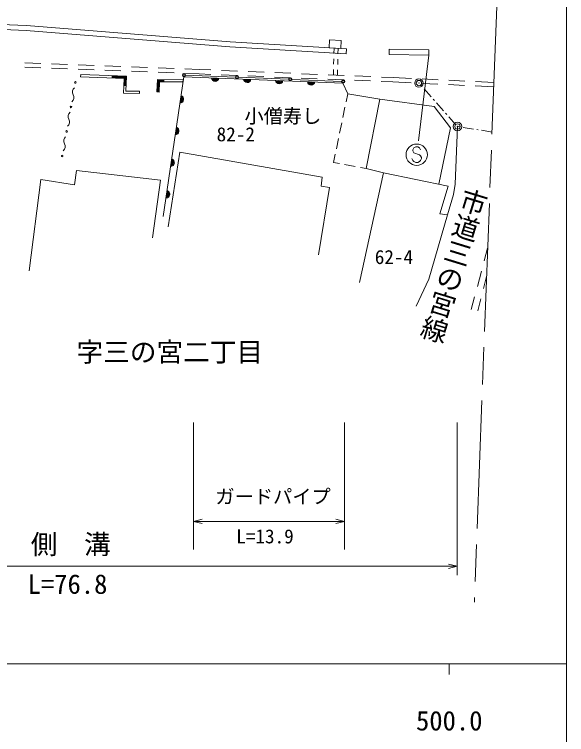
# Model space of a CAD drawing. Units: millimetres, scale not verified. Extents: x 40000 to 680000, y 20000 to 380000.
# Drawn here: x 527233 to 579000, y 198357 to 265924 of the extents above; entities that cross this region are included whole.
import ezdxf
from ezdxf.enums import TextEntityAlignment as Align

# ---------------------------------------------------------------- set-up
doc = ezdxf.new("R2010")
doc.units = ezdxf.units.MM
doc.header["$LTSCALE"] = 1000
doc.header["$PDMODE"] = 32
doc.header["$PDSIZE"] = 500
doc.linetypes.add('CHAIN', pattern=[18.5, 12, -1.5, 3.5, -1.5])
for name, color, linetype, lineweight in [('M-BGD', 7, 'Continuous', 13), ('M-BMK', 2, 'CHAIN', 13), ('M-BMK-ROW', 30, 'Continuous', 13), ('M-STR-HTXT', 7, 'Continuous', 13), ('M-TTL-BAND', 7, 'Continuous', 13)]:
    doc.layers.add(name, color=color, linetype=linetype, lineweight=lineweight)
doc.layers.add('M-BMK-HTXT', color=7, linetype='Continuous')
doc.styles.add('@ＭＳ ゴシック', font='')
doc.styles.add('ＭＳ ゴシック', font='')
doc.styles.get('@ＭＳ ゴシック').set_extended_font_data('@MS Gothic')
doc.styles.get('ＭＳ ゴシック').set_extended_font_data('MS Gothic')

msp = doc.modelspace()

# ---------------------------------------------------------------- linework, layer by layer
at = {"layer": 'M-BGD'}
for p, q in [((557205, 262756), (557191, 262245)), ((557581, 262734), (557569, 262226)), ((558358, 262687), (558330, 262219)), ((557176, 261746), (557162, 261246)), ((557556, 261726), (557543, 261226)), ((528207, 260971), (529706, 260913)), ((528223, 261382), (529722, 261325)), ((530705, 260875), (532204, 260817)), ((530721, 261286), (532220, 261228)), ((533219, 261190), (534718, 261132)), ((535717, 261094), (537216, 261036)), ((538216, 260998), (539714, 260940)), ((540714, 260902), (542213, 260844)), ((533203, 260779), (534702, 260721)), ((533443, 260077), (533451, 260277)), ((537732, 260114), (533451, 260277)), ((535701, 260683), (537200, 260625)), ((536402, 259964), (536409, 260164)), ((538199, 260586), (539698, 260529)), ((540698, 260490), (542197, 260433)), ((543196, 260394), (544544, 260342)), ((543212, 260805), (544560, 260754)), ((543277, 260225), (547955, 260038)), ((544544, 260342), (545633, 260297)), ((544560, 260754), (545651, 260709)), ((546632, 260256), (548131, 260194)), ((546650, 260667), (548148, 260606)), ((549130, 260153), (550629, 260091)), ((549148, 260564), (550646, 260503)), ((551645, 260461), (553144, 260400)), ((554143, 260358), (555642, 260297)), ((556641, 260255), (558140, 260194)), ((557148, 260746), (557133, 260235)), ((557530, 260727), (557518, 260219)), ((559139, 260152), (560638, 260091)), ((537525, 259922), (533443, 260077)), ((536403, 260004), (537566, 259960)), ((537608, 259998), (536405, 260044)), ((536406, 260084), (537649, 260037)), ((537691, 260075), (536408, 260124)), ((537473, 258520), (537525, 259922)), ((537540, 259245), (537566, 259960)), ((537608, 259998), (537580, 259243)), ((537620, 259242), (537649, 260037)), ((537691, 260075), (537660, 259240)), ((537680, 258718), (537732, 260114)), ((540634, 259811), (540596, 258651)), ((543039, 259795), (540634, 259811)), ((540673, 259771), (540636, 258649)), ((540673, 259771), (541239, 259767)), ((540676, 258648), (540711, 259731)), ((541239, 259727), (540711, 259731)), ((540750, 259691), (540716, 258647)), ((540750, 259691), (541238, 259687)), ((540756, 258645), (540789, 259650)), ((541238, 259647), (540789, 259650)), ((540828, 259610), (540796, 258644)), ((543038, 259595), (540828, 259610)), ((541238, 259607), (541239, 259807)), ((543038, 259595), (543039, 259795)), ((548255, 260026), (552933, 259840)), ((551628, 260050), (553127, 259988)), ((553233, 259828), (557912, 259641)), ((554126, 259947), (555625, 259885)), ((556624, 259844), (558122, 259782)), ((558015, 259482), (558482, 258478)), ((559122, 259741), (560620, 259679)), ((561619, 259638), (562708, 259593)), ((561637, 260049), (562727, 260004)), ((562708, 259593), (564442, 259507)), ((562727, 260004), (564459, 259918)), ((565441, 259457), (566939, 259382)), ((565458, 259868), (566956, 259794)), ((567955, 259744), (569453, 259669)), ((570452, 259619), (572184, 259533)), ((537500, 259246), (537700, 259239)), ((567938, 259333), (569436, 259258)), ((570435, 259208), (572168, 259122)), ((538958, 258509), (537473, 258520)), ((538959, 258709), (537680, 258718)), ((538958, 258509), (538959, 258709)), ((540796, 258644), (540596, 258651)), ((540796, 258644), (540596, 258651)), ((558482, 258478), (558324, 257710)), ((561504, 257964), (558482, 258478)), ((558223, 257220), (558021, 256240)), ((557921, 255751), (557719, 254771)), ((557618, 254282), (557417, 253302)), ((564677, 253395), (564586, 253213)), ((564859, 253486), (564677, 253395)), ((565041, 253486), (564859, 253486)), ((565223, 253395), (565041, 253486)), ((565313, 253213), (565223, 253395)), ((557316, 252812), (557158, 252044)), ((564586, 253213), (564586, 253122)), ((564586, 253122), (564677, 252941)), ((564677, 252941), (565223, 252759)), ((565223, 252759), (565313, 252668)), ((557158, 252044), (557702, 251941)), ((564586, 252213), (564495, 252395)), ((564677, 252122), (564586, 252213)), ((564859, 252032), (564677, 252122)), ((565041, 252032), (564859, 252032)), ((565223, 252122), (565041, 252032)), ((565313, 252213), (565223, 252122)), ((565313, 252668), (565404, 252486)), ((565404, 252395), (565313, 252213)), ((565404, 252486), (565404, 252395)), ((558193, 251849), (559176, 251663)), ((559667, 251570), (560211, 251468)), ((571282, 242796), (571601, 243982)), ((570633, 240382), (571022, 241831)), ((571502, 241348), (571212, 240219)), ((570054, 238231), (570373, 239417)), ((570963, 239251), (570672, 238122))]:
    msp.add_line(p, q, dxfattribs=at)
for points in [[(521129, 265180), (528368, 264879), (547453, 263341), (558358, 262687)], [(521110, 264712), (528339, 264411), (547420, 262873), (558330, 262219)], [(541193, 246950), (543105, 260055), (558015, 259482)], [(567012, 250002), (568110, 255284), (566598, 257294), (561504, 257964), (560211, 251468), (561828, 251050)], [(568770, 255408), (568555, 250003), (568400, 249037), (567830, 247113), (566083, 241095), (564884, 238556)], [(541663, 246008), (542754, 252987), (556089, 250650), (555996, 249809), (556759, 249684), (555754, 243379)], [(528618, 241852), (529709, 250421), (532856, 249938), (533043, 251293), (540924, 250387), (540176, 244966)], [(559571, 240781), (561828, 251050), (567893, 249824), (567114, 247217), (567830, 247113)]]:
    msp.add_lwpolyline(points, dxfattribs=at)
for points in [[(556737, 262784), (557827, 262719), (557873, 263486), (556783, 263551)], [(562379, 262678), (566098, 262609), (566088, 262090), (562370, 262160)]]:
    msp.add_lwpolyline(points, close=True, dxfattribs=at)
for centre, radius in [((543127, 260231), 150), ((543127, 260231), 120), ((543127, 260231), 100), ((548105, 260032), 150), ((548105, 260032), 120), ((548105, 260032), 100), ((532949, 259540), 75), ((553083, 259834), 150), ((553083, 259834), 120), ((553083, 259834), 100), ((558062, 259635), 150), ((558062, 259635), 120), ((558062, 259635), 100), ((532536, 257242), 75), ((532124, 254944), 75), ((564950, 252759), 1000), ((531711, 252646), 75)]:
    msp.add_circle(centre, radius, dxfattribs=at)
for centre, radius, start, end in [((546065, 259995), 354, 186.59845, 349.00363), ((546065, 259995), 283, 188.82249, 346.77959), ((546065, 259995), 212, 192.56882, 343.03327), ((546065, 259995), 142, 200.28055, 335.32154), ((546065, 259995), 100, 210.59821, 325.00387), ((549063, 259880), 354, 186.59845, 349.00363), ((549063, 259880), 283, 188.82249, 346.77959), ((549063, 259880), 212, 192.56882, 343.03327), ((549063, 259880), 142, 200.28055, 335.32154), ((549063, 259880), 100, 210.59821, 325.00387), ((552061, 259765), 354, 186.59845, 349.00363), ((552061, 259765), 283, 188.82249, 346.77959), ((552061, 259765), 212, 192.56882, 343.03327), ((552061, 259765), 142, 200.28055, 335.32154), ((552061, 259765), 100, 210.59821, 325.00387), ((555059, 259650), 354, 186.59845, 349.00363), ((555059, 259650), 283, 188.82249, 346.77959), ((555059, 259650), 212, 192.56882, 343.03327), ((555059, 259650), 142, 200.28055, 335.32154), ((555059, 259650), 100, 210.59821, 325.00387), ((533179, 258652), 508, 128.73954, 210.89014), ((532307, 258130), 508, 308.73954, 30.89014), ((542745, 257963), 354, 270.49772, 72.9029), ((542745, 257963), 283, 272.72176, 70.67886), ((542745, 257963), 212, 276.46808, 66.93253), ((542745, 257963), 142, 284.17981, 59.2208), ((542745, 257963), 100, 294.49748, 48.90314), ((531894, 255832), 508, 308.73954, 30.89014), ((532766, 256354), 508, 128.73954, 210.89014), ((542312, 254995), 354, 270.49772, 72.9029), ((542312, 254995), 283, 272.72176, 70.67886), ((542312, 254995), 212, 276.46808, 66.93253), ((542312, 254995), 142, 284.17981, 59.2208), ((542312, 254995), 100, 294.49748, 48.90314), ((532353, 254056), 508, 128.73954, 210.89014), ((531481, 253535), 508, 308.73954, 30.89014), ((541879, 252026), 354, 270.49772, 72.9029), ((541879, 252026), 283, 272.72176, 70.67886), ((541879, 252026), 212, 276.46808, 66.93253), ((541879, 252026), 142, 284.17981, 59.2208), ((541879, 252026), 100, 294.49748, 48.90314), ((541446, 249057), 354, 270.49772, 72.9029), ((541446, 249057), 283, 272.72176, 70.67886), ((541446, 249057), 212, 276.46808, 66.93253), ((541446, 249057), 142, 284.17981, 59.2208), ((541446, 249057), 100, 294.49748, 48.90314)]:
    msp.add_arc(centre, radius, start, end, dxfattribs=at)
at = {"layer": 'M-BMK'}
msp.add_line((572451, 266669), (570356, 210790), dxfattribs=at)
at = {"layer": 'M-BMK-ROW'}
for p, q in [((565442, 259165), (565342, 259277)), ((566304, 258192), (565641, 258941)), ((566602, 257855), (566503, 257968)), ((567464, 256882), (566801, 257631)), ((567763, 256545), (567663, 256658)), ((568625, 255572), (567962, 256321)), ((568998, 255372), (568850, 255395)), ((570282, 255166), (569294, 255324)), ((570726, 255095), (570578, 255119)), ((572010, 254890), (571022, 255048))]:
    msp.add_line(p, q, dxfattribs=at)
for centre in [(565161, 259482), (568770, 255408)]:
    msp.add_circle(centre, 400, dxfattribs=at)
for p in [(565161, 259482), (568770, 255408)]:
    msp.add_point(p, dxfattribs=at)
at = {"layer": 'M-STR-HTXT'}
for p, q in [((566088, 262090), (565108, 254048)), ((544038, 227641), (544038, 215726)), ((558181, 227641), (558181, 215726)), ((568732, 227641), (568732, 213302)), ((544038, 218353), (544838, 218553)), ((558181, 218353), (544038, 218353)), ((544038, 218353), (544838, 218153)), ((558181, 218353), (557381, 218553)), ((558181, 218353), (557381, 218153)), ((568732, 214149), (567932, 214349)), ((568732, 214149), (492038, 214149)), ((568732, 214149), (567932, 213949))]:
    msp.add_line(p, q, dxfattribs=at)
at = {"layer": 'M-TTL-BAND'}
for p, q in [((579000, 20000), (579000, 370000)), ((40000, 205000), (579000, 205000)), ((568000, 205000), (568000, 204000))]:
    msp.add_line(p, q, dxfattribs=at)

# ---------------------------------------------------------------- texts
at = {"layer": 'M-BGD', "style": 'ＭＳ ゴシック'}
msp.add_text('小僧寿し', height=1320, dxfattribs=at).set_placement((552405, 256388), align=Align.MIDDLE_CENTER)
at = {"layer": 'M-BMK-HTXT', "style": 'ＭＳ ゴシック'}
for s, p in [('82-2', (547987, 253622)), ('62-4', (562814, 242108))]:
    msp.add_text(s, height=1320, dxfattribs=at).set_placement(p, align=Align.BOTTOM_CENTER)
at = {"layer": 'M-BMK-HTXT', "style": '@ＭＳ ゴシック'}
msp.add_text('市道三の宮線', height=1833, rotation=252.947, dxfattribs=at).set_placement((567030, 242771), align=Align.BOTTOM_CENTER)
at = {"layer": 'M-BMK-HTXT', "style": 'ＭＳ ゴシック'}
msp.add_text('字三の宮二丁目', height=1833, dxfattribs=at).set_placement((541803, 234252), align=Align.MIDDLE_CENTER)
at = {"layer": 'M-STR-HTXT', "style": 'ＭＳ ゴシック'}
for s, height, p in [('ガードパイプ', 1320, (551481, 219635)), ('L=13.9', 1320, (550725, 215902)), ('側\u3000溝', 1833, (532513, 214746)), ('L=76.8', 1833, (532210, 211013))]:
    msp.add_text(s, height=height, dxfattribs=at).set_placement(p, align=Align.BOTTOM_CENTER)
at = {"layer": 'M-TTL-BAND', "style": 'ＭＳ ゴシック'}
msp.add_text('500.0', height=1833, dxfattribs=at).set_placement((568000, 198195), align=Align.BOTTOM_CENTER)

doc.saveas('drawing.dxf')
